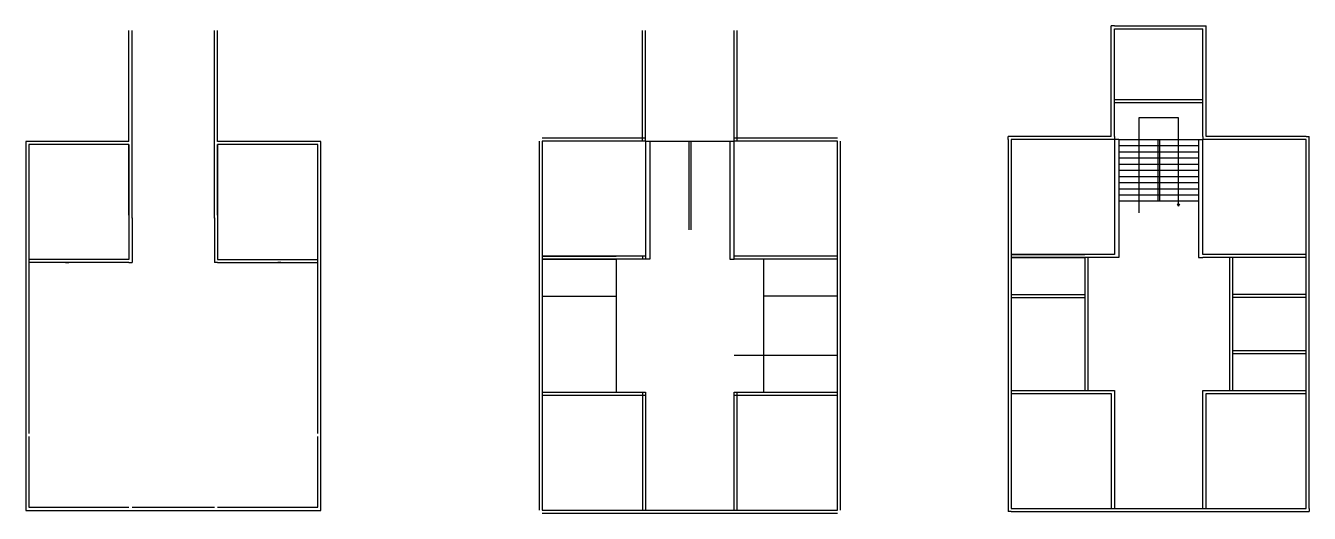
# Model space of a CAD drawing. Header units: inches. Extents: x -79350 to 491628, y -93215 to 155882.
# Drawn here: x -4909 to -2822, y -5183 to -4390 of the extents above; entities that cross this region are included whole.
import ezdxf

# ---------------------------------------------------------------- set-up
doc = ezdxf.new("R2010")
doc.units = ezdxf.units.IN
doc.header["$MEASUREMENT"] = 0
doc.layers.get('0').update_dxf_attribs({"lineweight": 30})

msp = doc.modelspace()

# ---------------------------------------------------------------- linework, layer by layer
for p, q in [((-4741.03, -4578.14), (-4741.03, -4398.14)), ((-4736.03, -4583.14), (-4736.03, -4398.14)), ((-4602.03, -4583.14), (-4602.03, -4398.14)), ((-4597.03, -4578.14), (-4597.03, -4398.14)), ((-3906.02, -4577.9), (-3906.02, -4397.9)), ((-3901.02, -4577.9), (-3901.02, -4397.9)), ((-3757.02, -4577.9), (-3757.02, -4397.9)), ((-3752.02, -4577.9), (-3752.02, -4397.9)), ((-3143.58, -4395.08), (-3143.58, -4390.08)), ((-3138.58, -4390.08), (-3143.58, -4390.08)), ((-3143.58, -4570.08), (-3143.58, -4395.08)), ((-3138.58, -4390.08), (-2994.58, -4390.08)), ((-3138.58, -4570.08), (-3138.58, -4395.08)), ((-3138.58, -4395.08), (-2994.58, -4395.08)), ((-2994.58, -4390.08), (-2989.58, -4390.08)), ((-2994.58, -4570.08), (-2994.58, -4395.08)), ((-2989.58, -4395.08), (-2989.58, -4390.08)), ((-2989.58, -4570.08), (-2989.58, -4395.08)), ((-3138.58, -4510.08), (-2994.58, -4510.08)), ((-3138.58, -4515.08), (-2994.58, -4515.08)), ((-3034.49, -4540.15), (-3098.97, -4540.15)), ((-3098.97, -4540.15), (-3098.97, -4694.31)), ((-3034.49, -4683.48), (-3034.49, -4540.15)), ((-3306.58, -4570.08), (-3311.58, -4570.08)), ((-3311.58, -4575.08), (-3311.58, -4570.08)), ((-3143.58, -4570.08), (-3306.58, -4570.08)), ((-3138.58, -4570.08), (-3138.58, -4575.08)), ((-2994.58, -4570.08), (-2994.58, -4575.08)), ((-2826.58, -4570.08), (-2989.58, -4570.08)), ((-2826.58, -4570.08), (-2821.58, -4570.08)), ((-2821.58, -4575.08), (-2821.58, -4570.08)), ((-4741.03, -4578.14), (-4909.03, -4578.14)), ((-4909.03, -4578.14), (-4909.03, -5178.14)), ((-4741.03, -4583.14), (-4904.03, -4583.14)), ((-4904.03, -4583.14), (-4904.03, -4698.14)), ((-4741.03, -4698.14), (-4741.03, -4583.14)), ((-4741.03, -4583.14), (-4741.03, -4770.14)), ((-4736.03, -4703.14), (-4736.03, -4583.14)), ((-4602.03, -4703.14), (-4602.03, -4583.14)), ((-4429.03, -4578.14), (-4597.03, -4578.14)), ((-4597.03, -4698.14), (-4597.03, -4583.14)), ((-4434.03, -4583.14), (-4597.03, -4583.14)), ((-4597.03, -4583.14), (-4597.03, -4770.14)), ((-4434.03, -4703.14), (-4434.03, -4583.14)), ((-4429.03, -5178.14), (-4429.03, -4578.14)), ((-4074.02, -4577.9), (-4074.02, -5177.9)), ((-3901.02, -4572.9), (-4069.02, -4572.9)), ((-3901.02, -4577.9), (-4069.02, -4577.9)), ((-4069.02, -4577.9), (-4069.02, -5177.9)), ((-3901.02, -4577.9), (-3901.02, -4769.9)), ((-3901.02, -4577.9), (-3757.02, -4577.9)), ((-3894.02, -4577.9), (-3894.02, -4721.9)), ((-3830.52, -4577.9), (-3830.52, -4721.9)), ((-3827.52, -4577.9), (-3827.52, -4721.9)), ((-3764.02, -4577.9), (-3764.02, -4721.9)), ((-3589.02, -4572.9), (-3757.02, -4572.9)), ((-3757.02, -4769.9), (-3757.02, -4577.9)), ((-3589.02, -4577.9), (-3757.02, -4577.9)), ((-3589.02, -5177.9), (-3589.02, -4577.9)), ((-3584.02, -5177.9), (-3584.02, -4577.9)), ((-3311.58, -4575.08), (-3311.58, -5175.08)), ((-3138.58, -4575.08), (-3306.58, -4575.08)), ((-3306.58, -4575.08), (-3306.58, -5175.08)), ((-3138.58, -4575.08), (-3138.58, -4762.08)), ((-3131.58, -4575.08), (-3138.58, -4575.08)), ((-3131.58, -4575.08), (-3001.58, -4575.08)), ((-3131.58, -4575.08), (-3131.58, -4719.08)), ((-3131.58, -4585.08), (-3001.58, -4585.08)), ((-3068.08, -4575.08), (-3068.08, -4675.08)), ((-3065.08, -4575.08), (-3065.08, -4675.08)), ((-3001.58, -4575.08), (-3001.58, -4719.08)), ((-3001.58, -4575.08), (-2994.58, -4575.08)), ((-2994.58, -4762.08), (-2994.58, -4575.08)), ((-2826.58, -4575.08), (-2994.58, -4575.08)), ((-2826.58, -5175.08), (-2826.58, -4575.08)), ((-2821.58, -5175.08), (-2821.58, -4575.08)), ((-3131.58, -4595.08), (-3001.58, -4595.08)), ((-3131.58, -4605.08), (-3001.58, -4605.08)), ((-3131.58, -4615.08), (-3001.58, -4615.08)), ((-3131.58, -4625.08), (-3001.58, -4625.08)), ((-3131.58, -4635.08), (-3001.58, -4635.08)), ((-3131.58, -4645.08), (-3001.58, -4645.08)), ((-3131.58, -4655.08), (-3001.58, -4655.08)), ((-3131.58, -4665.08), (-3001.58, -4665.08)), ((-3131.58, -4675.08), (-3001.58, -4675.08)), ((-3036.52, -4680.04), (-3032.48, -4680.04)), ((-3036.52, -4680.04), (-3034.49, -4683.48)), ((-3032.48, -4680.04), (-3034.49, -4683.48)), ((-3034.49, -4683.48), (-3034.49, -4683.48)), ((-4904.03, -4698.14), (-4904.03, -4703.14)), ((-4904.03, -4703.14), (-4904.03, -5053.14)), ((-4736.03, -4703.14), (-4736.03, -4701.66)), ((-4736.03, -4702.4), (-4736.03, -4775.14)), ((-4602.03, -4703.14), (-4602.03, -4701.66)), ((-4602.03, -4702.4), (-4602.03, -4775.14)), ((-4434.03, -5053.14), (-4434.03, -4703.14)), ((-3894.02, -4721.9), (-3894.02, -4769.9)), ((-3764.02, -4721.9), (-3764.02, -4769.9)), ((-3131.58, -4719.08), (-3131.58, -4767.08)), ((-3001.58, -4719.08), (-3001.58, -4767.08)), ((-4741.03, -4770.14), (-4904.03, -4770.14)), ((-4741.03, -4775.14), (-4904.03, -4775.14)), ((-4844.03, -4775.14), (-4839.03, -4775.14)), ((-4741.03, -4775.14), (-4736.03, -4775.14)), ((-4597.03, -4775.14), (-4602.03, -4775.14)), ((-4597.03, -4770.14), (-4434.03, -4770.14)), ((-4597.03, -4775.14), (-4434.03, -4775.14)), ((-4494.03, -4775.14), (-4499.03, -4775.14)), ((-3901.02, -4764.9), (-4069.02, -4764.9)), ((-4069.02, -4764.9), (-3949.02, -4764.9)), ((-3901.02, -4769.9), (-4069.02, -4769.9)), ((-4069.02, -4769.9), (-3949.02, -4769.9)), ((-3949.02, -4769.9), (-3949.02, -4985.9)), ((-3906.02, -4764.9), (-3906.02, -4769.9)), ((-3894.02, -4769.9), (-3901.02, -4769.9)), ((-3764.02, -4769.9), (-3757.02, -4769.9)), ((-3589.02, -4764.9), (-3757.02, -4764.9)), ((-3589.02, -4769.9), (-3757.02, -4769.9)), ((-3589.02, -4769.9), (-3709.02, -4769.9)), ((-3709.02, -4769.9), (-3709.02, -4985.9)), ((-3138.58, -4762.08), (-3306.58, -4762.08)), ((-3306.58, -4762.08), (-3186.58, -4762.08)), ((-3138.58, -4767.08), (-3306.58, -4767.08)), ((-3306.58, -4767.08), (-3186.58, -4767.08)), ((-3186.58, -4767.08), (-3186.58, -4983.08)), ((-3181.58, -4767.08), (-3181.58, -4983.08)), ((-3131.58, -4767.08), (-3138.58, -4767.08)), ((-3001.58, -4767.08), (-2994.58, -4767.08)), ((-2826.58, -4762.08), (-2994.58, -4762.08)), ((-2826.58, -4767.08), (-2994.58, -4767.08)), ((-2951.58, -4767.08), (-2951.58, -4983.08)), ((-2826.58, -4767.08), (-2946.58, -4767.08)), ((-2946.58, -4767.08), (-2946.58, -4983.08)), ((-4069.02, -4829.9), (-3949.02, -4829.9)), ((-3589.02, -4829.9), (-3709.02, -4829.9)), ((-3306.58, -4827.08), (-3186.58, -4827.08)), ((-3306.58, -4832.08), (-3186.58, -4832.08)), ((-2826.58, -4827.08), (-2946.58, -4827.08)), ((-2826.58, -4832.08), (-2946.58, -4832.08)), ((-3757.02, -4925.9), (-3589.02, -4925.9)), ((-2946.58, -4918.08), (-2826.58, -4918.08)), ((-2946.58, -4923.08), (-2826.58, -4923.08)), ((-4069.02, -4985.9), (-3901.02, -4985.9)), ((-3906.02, -4985.9), (-3906.02, -5177.9)), ((-3901.02, -4985.9), (-3901.02, -5177.9)), ((-3757.02, -4985.9), (-3589.02, -4985.9)), ((-3757.02, -5177.9), (-3757.02, -4985.9)), ((-3752.02, -5177.9), (-3752.02, -4985.9)), ((-3306.58, -4983.08), (-3138.58, -4983.08)), ((-3306.58, -4988.08), (-3143.58, -4988.08)), ((-3143.58, -4988.08), (-3143.58, -5175.08)), ((-3138.58, -4983.08), (-3138.58, -5175.08)), ((-2994.58, -4983.08), (-2826.58, -4983.08)), ((-2994.58, -5175.08), (-2994.58, -4983.08)), ((-2989.58, -4988.08), (-2826.58, -4988.08)), ((-2989.58, -5175.08), (-2989.58, -4988.08)), ((-4069.02, -4990.9), (-3901.02, -4990.9)), ((-3757.02, -4990.9), (-3589.02, -4990.9)), ((-4904.03, -5058.14), (-4904.03, -5173.14)), ((-4434.03, -5173.14), (-4434.03, -5058.14)), ((-4904.03, -5173.14), (-4741.03, -5173.14)), ((-4736.03, -5173.14), (-4602.03, -5173.14)), ((-4597.03, -5173.14), (-4434.03, -5173.14)), ((-3311.58, -5175.08), (-3311.58, -5180.08)), ((-3306.58, -5175.08), (-2826.58, -5175.08)), ((-2821.58, -5175.08), (-2821.58, -5180.08)), ((-4909.03, -5178.14), (-4429.03, -5178.14)), ((-4069.02, -5177.9), (-3589.02, -5177.9)), ((-4069.02, -5182.9), (-3589.02, -5182.9)), ((-3306.58, -5180.08), (-3311.58, -5180.08)), ((-3306.58, -5180.08), (-2826.58, -5180.08)), ((-2826.58, -5180.08), (-2821.58, -5180.08))]:
    msp.add_line(p, q)

doc.saveas('drawing.dxf')
